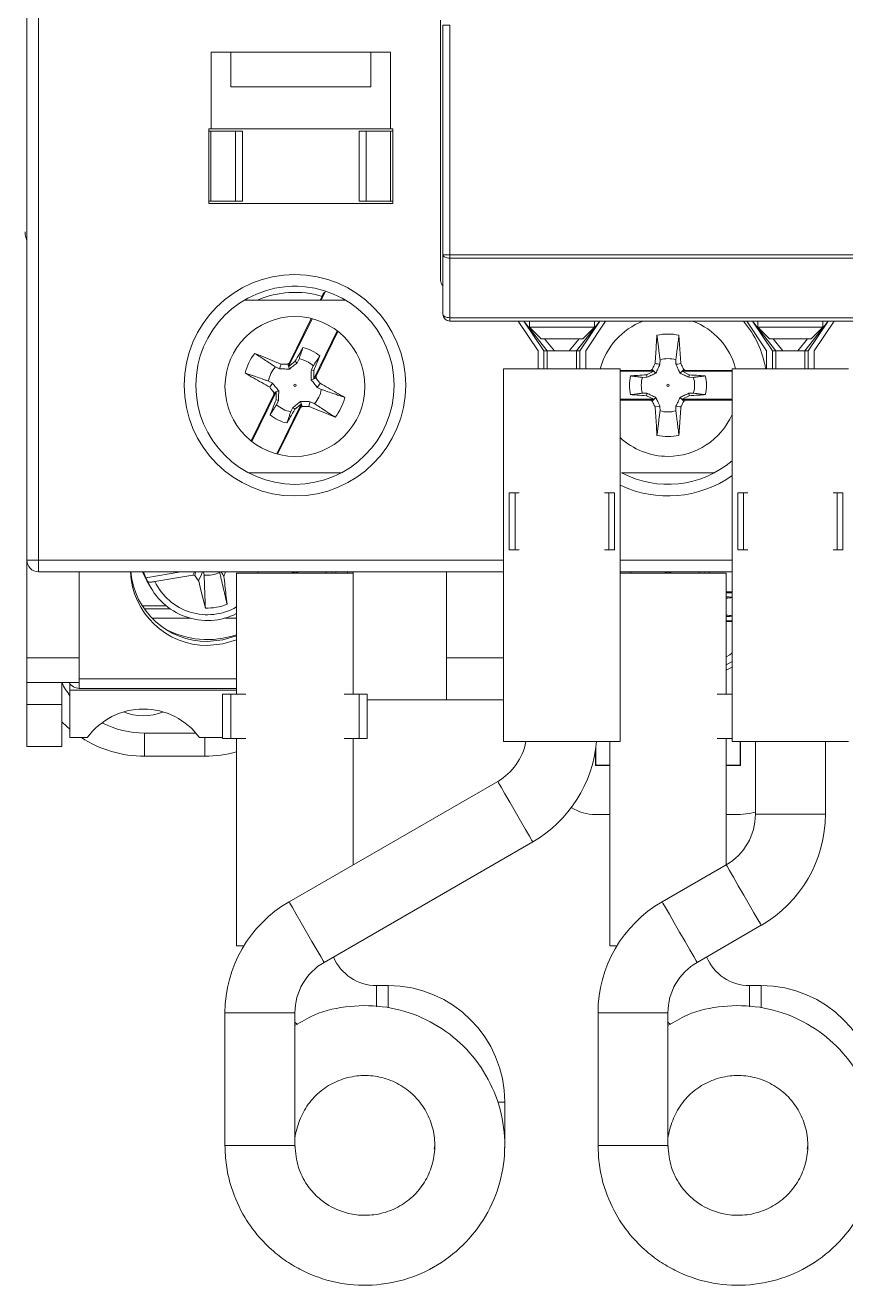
# Model space of a CAD drawing. Header units: millimetres. Extents: x 1004 to 59588, y 686 to 38112.
# Drawn here: x 44147.9 to 44183.1, y 36807.6 to 36861.7 of the extents above; entities that cross this region are included whole.
import ezdxf

# ---------------------------------------------------------------- set-up
doc = ezdxf.new("R2010")
doc.units = ezdxf.units.MM

msp = doc.modelspace()

# ---------------------------------------------------------------- linework, layer by layer
at = {"color": 7, "linetype": 'Continuous', "lineweight": 15}
for p, q in [((44147.963, 36838.707), (44147.963, 36904.707)), ((44148.463, 36904.707), (44148.463, 36838.707)), ((44165.713, 36850.707), (44165.713, 36861.881)), ((44165.813, 36851.809), (44165.813, 36861.657)), ((44165.813, 36861.657), (44166.113, 36861.657)), ((44166.113, 36861.657), (44166.113, 36851.809)), ((44163.563, 36860.507), (44155.863, 36860.507)), ((44155.863, 36860.507), (44155.863, 36857.207)), ((44156.713, 36859.007), (44156.713, 36860.507)), ((44162.713, 36860.507), (44162.713, 36859.007)), ((44163.563, 36857.207), (44163.563, 36860.507)), ((44162.713, 36859.007), (44156.713, 36859.007)), ((44155.763, 36857.207), (44155.863, 36857.207)), ((44155.763, 36857.207), (44155.763, 36854.007)), ((44155.861, 36857.107), (44155.763, 36857.107)), ((44155.861, 36857.107), (44155.861, 36854.107)), ((44156.913, 36857.107), (44155.861, 36857.107)), ((44155.863, 36857.207), (44163.563, 36857.207)), ((44156.913, 36857.107), (44156.913, 36854.107)), ((44157.213, 36857.107), (44156.913, 36857.107)), ((44157.213, 36857.107), (44157.213, 36854.107)), ((44162.213, 36854.107), (44162.213, 36857.107)), ((44162.513, 36857.107), (44162.213, 36857.107)), ((44162.513, 36854.107), (44162.513, 36857.107)), ((44163.563, 36857.107), (44162.513, 36857.107)), ((44163.563, 36857.207), (44163.663, 36857.207)), ((44163.563, 36857.107), (44163.563, 36854.107)), ((44163.663, 36857.107), (44163.563, 36857.107)), ((44163.663, 36857.207), (44163.663, 36854.007)), ((44155.763, 36854.107), (44155.861, 36854.107)), ((44155.861, 36854.107), (44156.913, 36854.107)), ((44156.913, 36854.107), (44157.213, 36854.107)), ((44162.213, 36854.107), (44162.513, 36854.107)), ((44162.513, 36854.107), (44163.563, 36854.107)), ((44163.563, 36854.107), (44163.663, 36854.107)), ((44155.763, 36854.007), (44163.663, 36854.007)), ((44165.813, 36851.809), (44166.113, 36851.809)), ((44165.813, 36849.257), (44165.813, 36851.809)), ((44166.113, 36851.659), (44166.113, 36851.809)), ((44166.113, 36851.809), (44195.313, 36851.809)), ((44195.313, 36851.659), (44166.113, 36851.659)), ((44166.113, 36851.659), (44166.113, 36849.107)), ((44159.349, 36850.456), (44159.576, 36850.456)), ((44161.642, 36849.856), (44157.283, 36849.856)), ((44160.624, 36850.023), (44160.542, 36849.856)), ((44160.778, 36850.249), (44160.585, 36849.856)), ((44160.197, 36849.065), (44159.192, 36847.019)), ((44160.158, 36849.074), (44159.223, 36847.167)), ((44166.113, 36849.107), (44195.313, 36849.107)), ((44166.113, 36848.957), (44166.113, 36849.107)), ((44195.313, 36848.957), (44166.113, 36848.957)), ((44169.891, 36847.687), (44169.039, 36848.957)), ((44169.288, 36848.957), (44170.144, 36847.687)), ((44169.288, 36848.957), (44170.288, 36847.687)), ((44169.518, 36848.957), (44169.518, 36848.697)), ((44169.518, 36848.697), (44172.308, 36848.697)), ((44169.518, 36848.697), (44170.018, 36848.197)), ((44171.538, 36847.687), (44172.537, 36848.957)), ((44171.681, 36847.687), (44172.537, 36848.957)), ((44171.808, 36848.197), (44172.308, 36848.697)), ((44172.786, 36848.957), (44171.934, 36847.687)), ((44172.308, 36848.697), (44172.308, 36848.957)), ((44179.691, 36847.687), (44178.839, 36848.957)), ((44179.088, 36848.957), (44179.944, 36847.687)), ((44179.088, 36848.957), (44180.088, 36847.687)), ((44179.318, 36848.957), (44179.318, 36848.697)), ((44179.318, 36848.697), (44182.108, 36848.697)), ((44179.318, 36848.697), (44179.818, 36848.197)), ((44181.338, 36847.687), (44182.337, 36848.957)), ((44181.481, 36847.687), (44182.337, 36848.957)), ((44181.608, 36848.197), (44182.108, 36848.697)), ((44182.586, 36848.957), (44181.734, 36847.687)), ((44182.108, 36848.697), (44182.108, 36848.957)), ((44160.27, 36846.49), (44161.278, 36848.544)), ((44160.369, 36846.605), (44161.309, 36848.521)), ((44171.808, 36848.197), (44170.018, 36848.197)), ((44170.172, 36848.197), (44170.595, 36847.687)), ((44171.23, 36847.687), (44171.653, 36848.197)), ((44181.608, 36848.197), (44179.818, 36848.197)), ((44179.972, 36848.197), (44180.395, 36847.687)), ((44181.03, 36847.687), (44181.453, 36848.197)), ((44169.891, 36846.917), (44169.891, 36847.687)), ((44170.144, 36847.687), (44170.144, 36846.917)), ((44170.288, 36847.687), (44170.144, 36847.687)), ((44170.595, 36847.687), (44170.288, 36847.687)), ((44170.288, 36847.687), (44170.288, 36846.917)), ((44170.609, 36847.687), (44170.595, 36847.687)), ((44171.23, 36847.687), (44171.217, 36847.687)), ((44171.538, 36847.687), (44171.23, 36847.687)), ((44171.538, 36847.687), (44171.681, 36847.687)), ((44171.538, 36847.687), (44171.538, 36846.917)), ((44171.681, 36847.687), (44171.681, 36846.917)), ((44171.934, 36847.687), (44171.934, 36846.917)), ((44179.691, 36846.917), (44179.691, 36847.687)), ((44179.944, 36847.687), (44179.944, 36846.917)), ((44180.088, 36847.687), (44179.944, 36847.687)), ((44180.395, 36847.687), (44180.088, 36847.687)), ((44180.088, 36847.687), (44180.088, 36846.917)), ((44180.409, 36847.687), (44180.395, 36847.687)), ((44181.03, 36847.687), (44181.017, 36847.687)), ((44181.338, 36847.687), (44181.03, 36847.687)), ((44181.338, 36847.687), (44181.481, 36847.687)), ((44181.338, 36847.687), (44181.338, 36846.917)), ((44181.481, 36847.687), (44181.481, 36846.917)), ((44181.734, 36847.687), (44181.734, 36846.917)), ((44159.153, 36847.114), (44159.223, 36847.167)), ((44159.464, 36847.226), (44159.192, 36847.019)), ((44159.223, 36847.167), (44159.192, 36847.019)), ((44159.64, 36847.339), (44159.552, 36847.167)), ((44160.167, 36846.865), (44160.249, 36847.04)), ((44175.124, 36847.301), (44175.121, 36847.108)), ((44175.805, 36847.108), (44175.801, 36847.301)), ((44158.805, 36846.911), (44158.63, 36846.993)), ((44160.27, 36846.49), (44160.267, 36846.832)), ((44160.27, 36846.49), (44160.369, 36846.605)), ((44160.369, 36846.605), (44160.369, 36846.517)), ((44168.413, 36846.917), (44168.413, 36830.917)), ((44168.413, 36846.917), (44173.413, 36846.917)), ((44173.413, 36830.917), (44173.413, 36846.917)), ((44174.707, 36846.846), (44173.413, 36846.846)), ((44174.853, 36846.807), (44173.413, 36846.807)), ((44174.562, 36846.55), (44174.369, 36846.546)), ((44174.853, 36846.807), (44174.548, 36846.655)), ((44174.707, 36846.846), (44174.785, 36846.885)), ((44174.853, 36846.807), (44174.707, 36846.846)), ((44176.219, 36846.846), (44176.072, 36846.807)), ((44178.213, 36846.807), (44176.072, 36846.807)), ((44176.378, 36846.655), (44176.072, 36846.807)), ((44176.14, 36846.885), (44176.219, 36846.846)), ((44178.213, 36846.846), (44176.219, 36846.846)), ((44176.556, 36846.546), (44176.363, 36846.55)), ((44178.213, 36846.917), (44178.213, 36830.917)), ((44178.213, 36846.917), (44183.213, 36846.917)), ((44158.332, 36846.385), (44158.503, 36846.297)), ((44160.594, 36846.03), (44160.422, 36846.118)), ((44158.556, 36845.81), (44157.58, 36843.82)), ((44158.656, 36845.925), (44157.611, 36843.796)), ((44158.656, 36845.925), (44158.556, 36845.81)), ((44158.556, 36845.81), (44158.556, 36845.898)), ((44158.656, 36845.925), (44158.658, 36845.583)), ((44158.759, 36845.55), (44158.677, 36845.375)), ((44160.121, 36845.504), (44160.295, 36845.422)), ((44173.413, 36845.607), (44174.853, 36845.607)), ((44173.413, 36845.569), (44174.707, 36845.569)), ((44174.369, 36845.869), (44174.562, 36845.865)), ((44174.548, 36845.76), (44174.853, 36845.607)), ((44174.707, 36845.569), (44174.853, 36845.607)), ((44174.785, 36845.53), (44174.707, 36845.569)), ((44176.072, 36845.607), (44176.378, 36845.76)), ((44176.072, 36845.607), (44176.219, 36845.569)), ((44176.072, 36845.607), (44178.213, 36845.607)), ((44176.219, 36845.569), (44176.14, 36845.53)), ((44176.219, 36845.569), (44178.213, 36845.569)), ((44176.363, 36845.865), (44176.556, 36845.869)), ((44158.684, 36843.259), (44159.733, 36845.396)), ((44158.722, 36843.249), (44159.703, 36845.248)), ((44159.285, 36845.076), (44159.373, 36845.248)), ((44159.461, 36845.189), (44159.733, 36845.396)), ((44159.703, 36845.248), (44159.733, 36845.396)), ((44159.772, 36845.301), (44159.703, 36845.248)), ((44175.121, 36845.307), (44175.124, 36845.114)), ((44175.801, 36845.114), (44175.805, 36845.307)), ((44157.466, 36842.456), (44161.46, 36842.456)), ((44173.466, 36842.456), (44177.46, 36842.456)), ((44168.658, 36839.14), (44168.658, 36841.591)), ((44168.905, 36841.591), (44168.658, 36841.591)), ((44168.905, 36841.591), (44168.905, 36839.14)), ((44169.084, 36841.591), (44168.905, 36841.591)), ((44172.92, 36841.591), (44172.742, 36841.591)), ((44172.92, 36841.591), (44172.92, 36839.14)), ((44173.167, 36841.591), (44172.92, 36841.591)), ((44173.167, 36841.591), (44173.167, 36839.14)), ((44178.458, 36839.14), (44178.458, 36841.591)), ((44178.705, 36841.591), (44178.458, 36841.591)), ((44178.705, 36841.591), (44178.705, 36839.14)), ((44178.884, 36841.591), (44178.705, 36841.591)), ((44182.72, 36841.591), (44182.542, 36841.591)), ((44182.72, 36841.591), (44182.72, 36839.14)), ((44182.967, 36841.591), (44182.72, 36841.591)), ((44182.967, 36841.591), (44182.967, 36839.14)), ((44168.658, 36839.14), (44168.905, 36839.14)), ((44169.084, 36839.14), (44168.905, 36839.14)), ((44172.92, 36839.14), (44172.742, 36839.14)), ((44173.167, 36839.14), (44172.92, 36839.14)), ((44178.458, 36839.14), (44178.705, 36839.14)), ((44178.884, 36839.14), (44178.705, 36839.14)), ((44182.72, 36839.14), (44182.542, 36839.14)), ((44182.967, 36839.14), (44182.72, 36839.14)), ((44147.963, 36838.707), (44148.463, 36838.707)), ((44147.963, 36834.507), (44147.963, 36838.707)), ((44148.463, 36838.707), (44148.463, 36838.207)), ((44148.463, 36838.707), (44168.413, 36838.707)), ((44173.413, 36838.707), (44178.213, 36838.707)), ((44168.413, 36838.207), (44148.463, 36838.207)), ((44150.213, 36834.507), (44150.213, 36838.207)), ((44153.108, 36837.818), (44152.919, 36838.207)), ((44153.063, 36837.946), (44154.569, 36838.207)), ((44153.147, 36837.788), (44153.063, 36837.946)), ((44153.454, 36837.784), (44155.079, 36838.067)), ((44155.079, 36838.067), (44155.156, 36838.207)), ((44155.163, 36838.042), (44155.079, 36838.067)), ((44155.199, 36838.207), (44155.163, 36838.042)), ((44155.543, 36838.207), (44155.569, 36838.064)), ((44156.236, 36838.18), (44156.232, 36838.207)), ((44156.963, 36838.151), (44156.963, 36832.951)), ((44161.963, 36838.151), (44156.963, 36838.151)), ((44157.885, 36838.151), (44157.861, 36838.207)), ((44159.287, 36838.207), (44159.463, 36838.143)), ((44159.463, 36838.143), (44159.638, 36838.207)), ((44159.463, 36838.143), (44159.463, 36838.207)), ((44160.818, 36838.207), (44160.78, 36838.151)), ((44161.064, 36838.207), (44161.04, 36838.151)), ((44161.213, 36838.151), (44161.213, 36838.207)), ((44161.713, 36838.151), (44161.713, 36838.207)), ((44161.963, 36832.951), (44161.963, 36838.207)), ((44161.963, 36832.951), (44161.963, 36838.151)), ((44165.963, 36838.207), (44165.963, 36834.507)), ((44178.213, 36838.207), (44173.413, 36838.207)), ((44177.963, 36838.151), (44173.413, 36838.151)), ((44173.885, 36838.151), (44173.861, 36838.207)), ((44175.287, 36838.207), (44175.463, 36838.143)), ((44175.463, 36838.143), (44175.638, 36838.207)), ((44175.463, 36838.143), (44175.463, 36838.207)), ((44176.818, 36838.207), (44176.78, 36838.151)), ((44177.064, 36838.207), (44177.04, 36838.151)), ((44177.227, 36838.207), (44177.231, 36838.151)), ((44177.963, 36832.951), (44177.963, 36838.151)), ((44153.108, 36837.818), (44153.292, 36837.5)), ((44178.213, 36837.346), (44177.963, 36837.346)), ((44178.213, 36837.307), (44177.963, 36837.307)), ((44152.911, 36836.751), (44153.931, 36836.751)), ((44153.003, 36836.612), (44154.116, 36836.612)), ((44153.331, 36836.218), (44154.963, 36836.218)), ((44156.462, 36836.218), (44156.963, 36836.218)), ((44177.963, 36836.107), (44178.213, 36836.107)), ((44177.963, 36836.069), (44178.213, 36836.069)), ((44147.963, 36834.507), (44150.213, 36834.507)), ((44147.963, 36833.457), (44147.963, 36834.507)), ((44150.213, 36833.457), (44150.213, 36834.507)), ((44161.963, 36834.152), (44161.963, 36834.152)), ((44165.963, 36834.507), (44168.413, 36834.507)), ((44165.963, 36834.507), (44165.963, 36832.707)), ((44178.213, 36834.358), (44177.963, 36834.216)), ((44178.213, 36834.109), (44177.963, 36833.98)), ((44150.213, 36833.616), (44156.963, 36833.616)), ((44147.963, 36833.457), (44150.213, 36833.457)), ((44147.963, 36833.457), (44147.963, 36832.507)), ((44149.463, 36833.457), (44149.463, 36832.507)), ((44149.813, 36833.403), (44149.813, 36833.384)), ((44149.813, 36833.384), (44149.827, 36833.384)), ((44149.813, 36833.384), (44149.813, 36833.13)), ((44149.813, 36833.13), (44156.963, 36833.13)), ((44149.813, 36833.13), (44149.813, 36831.089)), ((44150.213, 36833.457), (44150.213, 36833.203)), ((44150.213, 36833.203), (44156.963, 36833.203)), ((44147.963, 36832.507), (44149.463, 36832.507)), ((44147.963, 36830.707), (44147.963, 36832.507)), ((44149.463, 36832.507), (44149.463, 36830.707)), ((44156.713, 36832.951), (44156.358, 36832.951)), ((44156.358, 36832.951), (44156.358, 36831.051)), ((44157.35, 36832.951), (44156.713, 36832.951)), ((44156.713, 36832.951), (44156.713, 36831.051)), ((44162.213, 36832.951), (44161.575, 36832.951)), ((44162.213, 36832.951), (44162.567, 36832.951)), ((44162.213, 36831.051), (44162.213, 36832.951)), ((44162.567, 36832.951), (44162.567, 36831.051)), ((44165.963, 36832.707), (44162.567, 36832.707)), ((44168.413, 36832.707), (44165.963, 36832.707)), ((44178.213, 36832.951), (44177.575, 36832.951)), ((44178.213, 36832.951), (44178.213, 36832.951)), ((44178.213, 36831.051), (44178.213, 36832.951)), ((44150.555, 36831.089), (44149.813, 36831.089)), ((44153.016, 36831.284), (44153.016, 36830.289)), ((44153.016, 36831.284), (44155.214, 36831.284)), ((44156.358, 36831.089), (44155.37, 36831.089)), ((44155.593, 36831.089), (44155.593, 36830.289)), ((44156.358, 36831.051), (44156.713, 36831.051)), ((44156.713, 36831.051), (44157.35, 36831.051)), ((44156.963, 36831.051), (44156.963, 36822.151)), ((44161.575, 36831.051), (44162.213, 36831.051)), ((44161.963, 36825.633), (44161.963, 36831.051)), ((44162.213, 36831.051), (44162.567, 36831.051)), ((44168.413, 36830.917), (44173.413, 36830.917)), ((44172.963, 36830.917), (44172.963, 36822.151)), ((44177.575, 36831.051), (44178.213, 36831.051)), ((44177.963, 36825.633), (44177.963, 36831.051)), ((44178.213, 36831.051), (44178.213, 36831.051)), ((44178.213, 36830.917), (44183.213, 36830.917)), ((44178.563, 36830.917), (44178.563, 36829.901)), ((44178.575, 36829.889), (44178.575, 36830.917)), ((44179.213, 36830.917), (44179.213, 36827.798)), ((44182.213, 36827.798), (44182.213, 36830.917)), ((44149.463, 36830.707), (44147.963, 36830.707)), ((44155.593, 36830.289), (44153.016, 36830.289)), ((44172.35, 36829.889), (44172.35, 36830.55)), ((44172.363, 36830.638), (44172.363, 36829.901)), ((44172.363, 36829.901), (44172.35, 36829.889)), ((44172.963, 36829.889), (44172.35, 36829.889)), ((44172.963, 36829.901), (44172.363, 36829.901)), ((44178.563, 36829.901), (44177.963, 36829.901)), ((44178.575, 36829.889), (44177.963, 36829.889)), ((44178.563, 36829.901), (44178.575, 36829.889)), ((44168.163, 36829.213), (44159.213, 36824.045)), ((44172.963, 36827.789), (44172.363, 36827.789)), ((44178.563, 36827.789), (44177.963, 36827.789)), ((44179.213, 36827.798), (44182.213, 36827.798)), ((44160.713, 36821.447), (44169.663, 36826.614)), ((44177.963, 36825.633), (44175.213, 36824.045)), ((44176.713, 36821.447), (44179.463, 36823.035)), ((44157.27, 36822.151), (44156.963, 36822.151)), ((44161.963, 36822.151), (44161.932, 36822.151)), ((44161.963, 36822.151), (44161.963, 36822.169)), ((44173.27, 36822.151), (44172.963, 36822.151)), ((44177.963, 36822.151), (44177.932, 36822.151)), ((44177.963, 36822.151), (44177.963, 36822.169)), ((44163.463, 36820.451), (44162.963, 36820.451)), ((44162.963, 36820.451), (44162.963, 36819.533)), ((44163.463, 36820.451), (44163.463, 36819.5)), ((44179.463, 36820.451), (44178.963, 36820.451)), ((44178.963, 36820.451), (44178.963, 36819.533)), ((44179.463, 36820.451), (44179.463, 36819.5)), ((44156.463, 36819.282), (44156.463, 36813.591)), ((44156.463, 36819.282), (44159.463, 36819.282)), ((44159.463, 36813.591), (44159.463, 36819.282)), ((44172.463, 36819.282), (44172.463, 36813.591)), ((44172.463, 36819.282), (44175.463, 36819.282)), ((44175.463, 36813.591), (44175.463, 36819.282)), ((44159.463, 36818.881), (44159.572, 36818.777)), ((44175.463, 36818.881), (44175.572, 36818.777)), ((44168.463, 36815.451), (44168.16, 36815.451)), ((44168.463, 36813.591), (44168.463, 36815.451)), ((44156.463, 36813.591), (44159.463, 36813.591)), ((44165.463, 36813.591), (44165.439, 36813.424)), ((44168.45, 36813.439), (44168.463, 36813.591)), ((44172.463, 36813.591), (44175.463, 36813.591)), ((44181.463, 36813.591), (44181.439, 36813.424))]:
    msp.add_line(p, q, dxfattribs=at)
at = {"color": 7, "linetype": 'Continuous', "lineweight": 15, "flags": 128}
for points in [[(44165.813, 36851.809), (44165.818, 36851.78), (44165.835, 36851.752), (44165.863, 36851.726), (44165.901, 36851.703), (44165.946, 36851.684), (44165.998, 36851.671), (44166.054, 36851.662), (44166.113, 36851.659)], [(44165.813, 36849.257), (44165.818, 36849.228), (44165.835, 36849.2), (44165.863, 36849.174), (44165.901, 36849.151), (44165.946, 36849.133), (44165.998, 36849.119), (44166.054, 36849.11), (44166.113, 36849.107)], [(44175.934, 36848.356), (44175.961, 36847.956), (44175.987, 36847.556), (44176.013, 36847.156), (44176.014, 36847.136)], [(44157.741, 36847.578), (44158.112, 36847.425), (44158.483, 36847.272), (44158.854, 36847.119), (44158.872, 36847.112)], [(44158.805, 36846.911), (44158.832, 36846.992), (44158.872, 36847.112)], [(44159.225, 36846.903), (44159.198, 36846.983), (44159.153, 36847.114)], [(44159.552, 36847.167), (44159.482, 36847.214), (44159.464, 36847.226)], [(44175.805, 36847.108), (44175.889, 36847.12), (44176.014, 36847.136)], [(44160.158, 36846.445), (44160.238, 36846.472), (44160.369, 36846.517)], [(44160.167, 36846.865), (44160.247, 36846.838), (44160.267, 36846.832)], [(44174.562, 36846.55), (44174.551, 36846.634), (44174.548, 36846.655)], [(44174.943, 36846.727), (44174.883, 36846.787), (44174.785, 36846.885)], [(44175.982, 36846.727), (44176.042, 36846.787), (44176.14, 36846.885)], [(44176.363, 36846.55), (44176.375, 36846.634), (44176.378, 36846.655)], [(44158.767, 36845.97), (44158.687, 36845.942), (44158.556, 36845.898)], [(44160.422, 36846.118), (44160.469, 36846.189), (44160.517, 36846.259), (44160.54, 36846.294)], [(44158.759, 36845.55), (44158.678, 36845.577), (44158.658, 36845.583)], [(44159.7, 36845.512), (44159.728, 36845.432), (44159.772, 36845.301)], [(44160.121, 36845.504), (44160.094, 36845.423), (44160.053, 36845.303)], [(44174.562, 36845.865), (44174.551, 36845.781), (44174.548, 36845.76)], [(44174.943, 36845.688), (44174.883, 36845.628), (44174.785, 36845.53)], [(44175.982, 36845.688), (44176.042, 36845.628), (44176.14, 36845.53)], [(44176.363, 36845.865), (44176.375, 36845.781), (44176.378, 36845.76)], [(44159.373, 36845.248), (44159.444, 36845.201), (44159.461, 36845.189)], [(44161.184, 36844.837), (44160.813, 36844.99), (44160.442, 36845.143), (44160.071, 36845.296), (44160.053, 36845.303)], [(44175.121, 36845.307), (44175.036, 36845.295), (44174.911, 36845.279)], [(44174.991, 36844.059), (44174.965, 36844.459), (44174.938, 36844.859), (44174.912, 36845.259), (44174.911, 36845.279)], [(44175.805, 36845.307), (44175.889, 36845.295), (44175.974, 36845.284), (44176.014, 36845.279)], [(44152.97, 36838.207), (44153.01, 36838.085), (44153.063, 36837.946)], [(44155.505, 36838.207), (44155.451, 36838.087), (44155.331, 36837.82)], [(44156.305, 36838.207), (44156.376, 36838.082), (44156.417, 36838.009)], [(44155.621, 36836.65), (44155.526, 36837.034), (44155.43, 36837.418), (44155.335, 36837.801), (44155.331, 36837.82)], [(44155.713, 36835.218), (44156.377, 36835.284), (44156.963, 36835.46)], [(44156.963, 36835.286), (44156.377, 36835.111), (44155.713, 36835.044)], [(44177.963, 36834.555), (44178.11, 36834.648), (44178.213, 36834.721)], [(44168.163, 36829.213), (44168.199, 36829.149), (44168.306, 36828.964), (44168.472, 36828.677), (44168.681, 36828.315), (44168.913, 36827.914), (44169.144, 36827.512), (44169.353, 36827.15), (44169.519, 36826.863), (44169.626, 36826.678), (44169.663, 36826.614)], [(44178.563, 36827.789), (44178.953, 36827.827), (44179.213, 36827.897)], [(44177.963, 36825.633), (44177.999, 36825.569), (44178.106, 36825.385), (44178.272, 36825.098), (44178.481, 36824.735), (44178.713, 36824.334), (44178.944, 36823.933), (44179.153, 36823.57), (44179.319, 36823.283), (44179.426, 36823.098), (44179.463, 36823.035), (44179.463, 36823.035)], [(44159.213, 36824.045), (44159.249, 36823.982), (44159.356, 36823.797), (44159.522, 36823.51), (44159.731, 36823.148), (44159.963, 36822.746), (44160.194, 36822.345), (44160.403, 36821.983), (44160.569, 36821.695), (44160.676, 36821.511), (44160.713, 36821.447)], [(44175.213, 36824.045), (44175.249, 36823.982), (44175.356, 36823.797), (44175.522, 36823.51), (44175.731, 36823.148), (44175.963, 36822.746), (44176.194, 36822.345), (44176.403, 36821.983), (44176.569, 36821.695), (44176.676, 36821.511), (44176.713, 36821.447)]]:
    msp.add_lwpolyline(points, dxfattribs=at)
at = {"color": 7, "linetype": 'Continuous', "lineweight": 15}
for centre, radius in [((44159.463, 36846.207), 4.75), ((44159.463, 36846.207), 4.25), ((44159.463, 36846.156), 3), ((44159.463, 36846.207), 0.0467), ((44175.463, 36846.207), 0.0467)]:
    msp.add_circle(centre, radius, dxfattribs=at)
for centre, radius, start, end in [((44148.894, 36852.789), 1, 180, 201.279), ((44166.013, 36850.707), 0.3, 180, 228.1897), ((44159.463, 36846.207), 3.989, 73.071, 113.842), ((44166.113, 36849.257), 0.3, 180, 270), ((44175.463, 36846.156), 3, 110.9587, 165.2952), ((44175.463, 36846.156), 3, 14.7048, 69.0413), ((44175.463, 36846.207), 4.25, 9.6169, 40.3202), ((44175.463, 36846.207), 2.2, 77.6205, 102.3795), ((44159.463, 36846.207), 2.2, 141.4818, 166.2407), ((44159.463, 36846.207), 1.652, 49.7577, 77.9648), ((44159.463, 36846.207), 1.145, 46.655, 81.0676), ((44156.084, 36706.116), 142.272, 82.31069, 82.3959), ((44175.463, 36846.207), 1.145, 72.7937, 107.2063), ((44159.463, 36846.207), 1.145, 136.655, 171.0676), ((44175.463, 36846.207), 1.652, 165.8964, 194.1036), ((44175.463, 36846.207), 1.145, 162.7937, 197.2063), ((44175.463, 36846.207), 1.145, 342.7937, 17.2063), ((44175.463, 36846.207), 1.652, 345.8964, 14.1036), ((44277.043, 36766.858), 142.696, 146.17205, 146.25701), ((44159.463, 36846.207), 1.145, 316.655, 351.0676), ((44159.463, 36846.207), 2.2, 321.4818, 346.2407), ((44159.463, 36846.207), 1.652, 229.7577, 257.9648), ((44159.463, 36846.207), 1.145, 226.655, 261.0676), ((44175.463, 36846.207), 1.145, 252.7937, 287.2063), ((44175.463, 36846.156), 3, 270, 336.4435), ((44175.463, 36846.156), 3, 226.8953, 270), ((44175.463, 36846.207), 2.2, 257.6205, 282.3795), ((44175.463, 36846.207), 4.25, 241.9275, 310.3202), ((44175.463, 36846.207), 4.75, 244.4322, 305.3765), ((44148.463, 36838.707), 0.5, 180, 270), ((44155.687, 36838.32), 3.275, 181.9621, 270.4418), ((44155.688, 36838.496), 3.278, 185.0421, 270.4252), ((44155.713, 36839.215), 1.16, 262.8853, 296.817), ((44155.714, 36838.92), 2.805, 203.8029, 296.4359), ((44155.714, 36838.869), 2.507, 205.6414, 299.8658), ((44155.713, 36838.878), 2.23, 267.6465, 292.0556), ((44155.713, 36839.096), 3.801, 240.5072, 289.1935), ((44150.213, 36833.703), 0.5, 209.4213, 270), ((44152.963, 36834.289), 2.266, 247.7982, 292.2018), ((44166.913, 36831.378), 2.5, 300, 349.3934), ((44166.913, 36831.378), 5.5, 300, 355.2007), ((44172.363, 36829.789), 2, 238.4853, 270), ((44176.713, 36827.798), 2.5, 300, 0), ((44176.713, 36827.798), 5.5, 300, 0), ((44161.963, 36819.282), 5.5, 120, 180), ((44177.963, 36819.282), 5.5, 120, 180), ((44162.963, 36822.451), 2, 202.6685, 270), ((44178.963, 36822.451), 2, 202.6685, 270), ((44161.963, 36819.282), 2.5, 120, 180), ((44177.963, 36819.282), 2.5, 120, 180), ((44163.463, 36815.451), 5, 0, 90), ((44179.463, 36815.451), 5, 0, 90)]:
    msp.add_arc(centre, radius, start, end, dxfattribs=at)
for centre, major_axis, ratio, start_param, end_param in [((44153.016, 36835.284), (3.403, -2.103), 0.999979, 4.172301, 4.337305), ((44152.963, 36829.271), (0, -3.046), 0.984808, 2.210002, 4.073184), ((44153.016, 36835.289), (4.11, -2.848), 0.999984, 4.52797, 4.623046), ((44153.016, 36835.284), (3.403, -2.103), 0.999979, 4.791117, 5.265969), ((44153.016, 36835.289), (4.11, -2.848), 0.999984, 4.744893, 5.318406), ((44155.593, 36835.289), (4.11, 2.848), 0.999984, 4.106372, 4.383908)]:
    msp.add_ellipse(centre, major_axis=major_axis, ratio=ratio, start_param=start_param, end_param=end_param, dxfattribs=at)
for points, knots in [([(44160.714, 36850.201), (44160.705, 36850.184), (44160.684, 36850.144), (44160.652, 36850.079), (44160.63, 36850.036), (44160.624, 36850.023)], [0, 0, 0, 0, 0.338196, 0.807973, 1, 1, 1, 1]), ([(44174.911, 36847.136), (44174.92, 36847.27), (44174.937, 36847.54), (44174.964, 36847.946), (44174.982, 36848.22), (44174.991, 36848.356)], [0, 0, 0, 0, 0.328071, 0.664036, 1, 1, 1, 1]), ([(44174.991, 36848.356), (44175.003, 36848.264), (44175.022, 36848.108), (44175.055, 36847.854), (44175.081, 36847.644), (44175.103, 36847.473), (44175.115, 36847.375), (44175.121, 36847.326), (44175.124, 36847.301)], [0, 0, 0, 0, 0.263001, 0.445588, 0.722793, 0.861397, 0.930699, 1, 1, 1, 1]), ([(44175.801, 36847.301), (44175.804, 36847.326), (44175.811, 36847.375), (44175.823, 36847.473), (44175.844, 36847.644), (44175.871, 36847.854), (44175.903, 36848.108), (44175.923, 36848.264), (44175.934, 36848.356)], [0, 0, 0, 0, 0.069301, 0.1386032, 0.2772072, 0.5544122, 0.7369987, 1, 1, 1, 1]), ([(44158.63, 36846.993), (44158.609, 36847.007), (44158.568, 36847.034), (44158.486, 36847.088), (44158.341, 36847.183), (44158.164, 36847.299), (44157.951, 36847.44), (44157.819, 36847.526), (44157.741, 36847.578)], [0, 0, 0, 0, 0.069301, 0.138603, 0.277207, 0.554412, 0.736999, 1, 1, 1, 1]), ([(44159.807, 36847.823), (44159.76, 36847.741), (44159.646, 36847.542), (44159.531, 36847.343), (44159.464, 36847.226)], [0, 0, 0, 0, 0.409244, 1, 1, 1, 1]), ([(44159.807, 36847.823), (44159.784, 36847.755), (44159.744, 36847.64), (44159.697, 36847.502), (44159.665, 36847.409), (44159.648, 36847.362), (44159.64, 36847.339)], [0, 0, 0, 0, 0.422985, 0.711494, 0.855748, 1, 1, 1, 1]), ([(44171.217, 36847.687), (44171.168, 36847.687), (44171.072, 36847.687), (44170.913, 36847.687), (44170.753, 36847.687), (44170.657, 36847.687), (44170.609, 36847.687)], [0, 0, 0, 0, 0.250002, 0.500001, 0.750001, 1, 1, 1, 1]), ([(44181.017, 36847.687), (44180.968, 36847.687), (44180.872, 36847.687), (44180.713, 36847.687), (44180.553, 36847.687), (44180.457, 36847.687), (44180.409, 36847.687)], [0, 0, 0, 0, 0.250002, 0.5, 0.749998, 1, 1, 1, 1]), ([(44158.872, 36847.112), (44158.897, 36847.112), (44158.991, 36847.113), (44159.085, 36847.114), (44159.153, 36847.114)], [0, 0, 0, 0, 0.271067, 1, 1, 1, 1]), ([(44159.552, 36847.167), (44159.525, 36847.145), (44159.471, 36847.101), (44159.362, 36847.014), (44159.28, 36846.947), (44159.225, 36846.903)], [0, 0, 0, 0, 0.25445, 0.508913, 1, 1, 1, 1]), ([(44160.249, 36847.04), (44160.262, 36847.061), (44160.289, 36847.102), (44160.343, 36847.185), (44160.423, 36847.307), (44160.49, 36847.408), (44160.53, 36847.468)], [0, 0, 0, 0, 0.144251, 0.288507, 0.577015, 1, 1, 1, 1]), ([(44160.267, 36846.832), (44160.317, 36846.951), (44160.404, 36847.163), (44160.491, 36847.375), (44160.53, 36847.468)], [0, 0, 0, 0, 0.561171, 1, 1, 1, 1]), ([(44174.785, 36846.885), (44174.802, 36846.918), (44174.835, 36846.985), (44174.877, 36847.068), (44174.902, 36847.119), (44174.911, 36847.136)], [0, 0, 0, 0, 0.39639, 0.792784, 1, 1, 1, 1]), ([(44175.121, 36847.108), (44175.106, 36847.076), (44175.076, 36847.013), (44175.017, 36846.887), (44174.973, 36846.791), (44174.943, 36846.727)], [0, 0, 0, 0, 0.254446, 0.508908, 1, 1, 1, 1]), ([(44175.982, 36846.727), (44175.955, 36846.785), (44175.912, 36846.878), (44175.853, 36847.005), (44175.821, 36847.074), (44175.805, 36847.108)], [0, 0, 0, 0, 0.446213, 0.722891, 1, 1, 1, 1]), ([(44176.014, 36847.136), (44176.026, 36847.114), (44176.068, 36847.03), (44176.11, 36846.946), (44176.14, 36846.885)], [0, 0, 0, 0, 0.271066, 1, 1, 1, 1]), ([(44158.386, 36846.121), (44158.27, 36846.188), (44158.035, 36846.323), (44157.682, 36846.526), (44157.444, 36846.662), (44157.326, 36846.731)], [0, 0, 0, 0, 0.32807, 0.664036, 1, 1, 1, 1]), ([(44157.326, 36846.731), (44157.414, 36846.701), (44157.563, 36846.65), (44157.805, 36846.567), (44158.005, 36846.498), (44158.168, 36846.442), (44158.261, 36846.409), (44158.308, 36846.393), (44158.332, 36846.385)], [0, 0, 0, 0, 0.263002, 0.445588, 0.722793, 0.861397, 0.930699, 1, 1, 1, 1]), ([(44159.225, 36846.903), (44159.161, 36846.904), (44159.058, 36846.906), (44158.919, 36846.909), (44158.843, 36846.911), (44158.805, 36846.911)], [0, 0, 0, 0, 0.446212, 0.722892, 1, 1, 1, 1]), ([(44160.158, 36846.445), (44160.159, 36846.509), (44160.162, 36846.612), (44160.164, 36846.751), (44160.166, 36846.827), (44160.167, 36846.865)], [0, 0, 0, 0, 0.4462101, 0.7228888, 1, 1, 1, 1]), ([(44160.369, 36846.517), (44160.392, 36846.488), (44160.437, 36846.429), (44160.494, 36846.354), (44160.528, 36846.309), (44160.54, 36846.294)], [0, 0, 0, 0, 0.39639, 0.792779, 1, 1, 1, 1]), ([(44174.548, 36846.655), (44174.419, 36846.647), (44174.19, 36846.632), (44173.961, 36846.617), (44173.861, 36846.61)], [0, 0, 0, 0, 0.561171, 1, 1, 1, 1]), ([(44174.369, 36846.546), (44174.344, 36846.549), (44174.295, 36846.555), (44174.197, 36846.568), (44174.053, 36846.586), (44173.932, 36846.601), (44173.861, 36846.61)], [0, 0, 0, 0, 0.144252, 0.288507, 0.577015, 1, 1, 1, 1]), ([(44174.943, 36846.727), (44174.885, 36846.7), (44174.792, 36846.657), (44174.665, 36846.598), (44174.596, 36846.566), (44174.562, 36846.55)], [0, 0, 0, 0, 0.44621, 0.722888, 1, 1, 1, 1]), ([(44176.363, 36846.55), (44176.332, 36846.564), (44176.268, 36846.594), (44176.142, 36846.653), (44176.046, 36846.698), (44175.982, 36846.727)], [0, 0, 0, 0, 0.254447, 0.508911, 1, 1, 1, 1]), ([(44177.064, 36846.61), (44176.971, 36846.616), (44176.742, 36846.631), (44176.513, 36846.646), (44176.378, 36846.655)], [0, 0, 0, 0, 0.409243, 1, 1, 1, 1]), ([(44177.064, 36846.61), (44176.993, 36846.601), (44176.873, 36846.586), (44176.728, 36846.568), (44176.63, 36846.555), (44176.581, 36846.549), (44176.556, 36846.546)], [0, 0, 0, 0, 0.422986, 0.711494, 0.855748, 1, 1, 1, 1]), ([(44158.556, 36845.898), (44158.534, 36845.927), (44158.488, 36845.986), (44158.432, 36846.061), (44158.397, 36846.106), (44158.386, 36846.121)], [0, 0, 0, 0, 0.396382, 0.792777, 1, 1, 1, 1]), ([(44158.503, 36846.297), (44158.525, 36846.27), (44158.569, 36846.216), (44158.656, 36846.107), (44158.723, 36846.024), (44158.767, 36845.97)], [0, 0, 0, 0, 0.25445, 0.508913, 1, 1, 1, 1]), ([(44158.767, 36845.97), (44158.766, 36845.906), (44158.764, 36845.803), (44158.761, 36845.664), (44158.76, 36845.588), (44158.759, 36845.55)], [0, 0, 0, 0, 0.4462101, 0.7228888, 1, 1, 1, 1]), ([(44160.422, 36846.118), (44160.4, 36846.145), (44160.356, 36846.199), (44160.269, 36846.308), (44160.202, 36846.391), (44160.158, 36846.445)], [0, 0, 0, 0, 0.254444, 0.508908, 1, 1, 1, 1]), ([(44160.54, 36846.294), (44160.656, 36846.227), (44160.89, 36846.092), (44161.243, 36845.889), (44161.481, 36845.752), (44161.6, 36845.684)], [0, 0, 0, 0, 0.32807, 0.664036, 1, 1, 1, 1]), ([(44161.6, 36845.684), (44161.512, 36845.714), (44161.363, 36845.765), (44161.121, 36845.848), (44160.92, 36845.917), (44160.757, 36845.973), (44160.664, 36846.006), (44160.617, 36846.022), (44160.594, 36846.03)], [0, 0, 0, 0, 0.263001, 0.445587, 0.722793, 0.861397, 0.930699, 1, 1, 1, 1]), ([(44158.658, 36845.583), (44158.609, 36845.464), (44158.521, 36845.252), (44158.434, 36845.04), (44158.396, 36844.947)], [0, 0, 0, 0, 0.561167, 1, 1, 1, 1]), ([(44159.373, 36845.248), (44159.4, 36845.27), (44159.455, 36845.314), (44159.563, 36845.401), (44159.646, 36845.468), (44159.7, 36845.512)], [0, 0, 0, 0, 0.254444, 0.508905, 1, 1, 1, 1]), ([(44159.7, 36845.512), (44159.764, 36845.511), (44159.867, 36845.509), (44160.006, 36845.506), (44160.082, 36845.504), (44160.121, 36845.504)], [0, 0, 0, 0, 0.446212, 0.722888, 1, 1, 1, 1]), ([(44160.295, 36845.422), (44160.316, 36845.408), (44160.357, 36845.381), (44160.44, 36845.327), (44160.584, 36845.232), (44160.761, 36845.116), (44160.975, 36844.975), (44161.106, 36844.889), (44161.184, 36844.837)], [0, 0, 0, 0, 0.069301, 0.138603, 0.277207, 0.554413, 0.736999, 1, 1, 1, 1]), ([(44173.861, 36845.805), (44173.932, 36845.814), (44174.053, 36845.829), (44174.197, 36845.847), (44174.295, 36845.86), (44174.344, 36845.866), (44174.369, 36845.869)], [0, 0, 0, 0, 0.422985, 0.711493, 0.855748, 1, 1, 1, 1]), ([(44173.861, 36845.805), (44173.955, 36845.799), (44174.184, 36845.784), (44174.413, 36845.769), (44174.548, 36845.76)], [0, 0, 0, 0, 0.409244, 1, 1, 1, 1]), ([(44174.562, 36845.865), (44174.594, 36845.851), (44174.657, 36845.821), (44174.783, 36845.762), (44174.879, 36845.717), (44174.943, 36845.688)], [0, 0, 0, 0, 0.254447, 0.50891, 1, 1, 1, 1]), ([(44174.911, 36845.279), (44174.899, 36845.301), (44174.857, 36845.385), (44174.816, 36845.469), (44174.785, 36845.53)], [0, 0, 0, 0, 0.271066, 1, 1, 1, 1]), ([(44174.943, 36845.688), (44174.97, 36845.63), (44175.013, 36845.536), (44175.072, 36845.41), (44175.104, 36845.341), (44175.121, 36845.307)], [0, 0, 0, 0, 0.446213, 0.72289, 1, 1, 1, 1]), ([(44175.805, 36845.307), (44175.82, 36845.338), (44175.849, 36845.402), (44175.908, 36845.528), (44175.953, 36845.624), (44175.982, 36845.688)], [0, 0, 0, 0, 0.2544456, 0.5089115, 1, 1, 1, 1]), ([(44175.982, 36845.688), (44176.04, 36845.715), (44176.134, 36845.758), (44176.26, 36845.817), (44176.329, 36845.849), (44176.363, 36845.865)], [0, 0, 0, 0, 0.4462109, 0.7228895, 1, 1, 1, 1]), ([(44176.14, 36845.53), (44176.124, 36845.497), (44176.091, 36845.43), (44176.049, 36845.346), (44176.023, 36845.296), (44176.014, 36845.279)], [0, 0, 0, 0, 0.396388, 0.792787, 1, 1, 1, 1]), ([(44176.378, 36845.76), (44176.506, 36845.768), (44176.735, 36845.783), (44176.964, 36845.798), (44177.064, 36845.805)], [0, 0, 0, 0, 0.56117, 1, 1, 1, 1]), ([(44176.556, 36845.869), (44176.581, 36845.866), (44176.63, 36845.86), (44176.728, 36845.847), (44176.873, 36845.829), (44176.993, 36845.814), (44177.064, 36845.805)], [0, 0, 0, 0, 0.144252, 0.288506, 0.577014, 1, 1, 1, 1]), ([(44158.677, 36845.375), (44158.663, 36845.354), (44158.636, 36845.313), (44158.582, 36845.23), (44158.502, 36845.108), (44158.435, 36845.007), (44158.396, 36844.947)], [0, 0, 0, 0, 0.144252, 0.288506, 0.577015, 1, 1, 1, 1]), ([(44159.118, 36844.592), (44159.165, 36844.674), (44159.279, 36844.873), (44159.394, 36845.071), (44159.461, 36845.189)], [0, 0, 0, 0, 0.409244, 1, 1, 1, 1]), ([(44159.118, 36844.592), (44159.142, 36844.66), (44159.181, 36844.775), (44159.229, 36844.913), (44159.261, 36845.006), (44159.277, 36845.053), (44159.285, 36845.076)], [0, 0, 0, 0, 0.422986, 0.711494, 0.855748, 1, 1, 1, 1]), ([(44160.053, 36845.303), (44160.028, 36845.303), (44159.934, 36845.302), (44159.841, 36845.301), (44159.772, 36845.301)], [0, 0, 0, 0, 0.271062, 1, 1, 1, 1]), ([(44175.124, 36845.114), (44175.121, 36845.089), (44175.115, 36845.04), (44175.103, 36844.942), (44175.081, 36844.771), (44175.055, 36844.561), (44175.022, 36844.307), (44175.003, 36844.151), (44174.991, 36844.059)], [0, 0, 0, 0, 0.069301, 0.138603, 0.277206, 0.554412, 0.736998, 1, 1, 1, 1]), ([(44175.934, 36844.059), (44175.923, 36844.151), (44175.903, 36844.307), (44175.871, 36844.561), (44175.844, 36844.771), (44175.823, 36844.942), (44175.811, 36845.04), (44175.804, 36845.089), (44175.801, 36845.114)], [0, 0, 0, 0, 0.263002, 0.445588, 0.722794, 0.861397, 0.930699, 1, 1, 1, 1]), ([(44176.014, 36845.279), (44176.006, 36845.145), (44175.988, 36844.875), (44175.961, 36844.468), (44175.943, 36844.195), (44175.934, 36844.059)], [0, 0, 0, 0, 0.328069, 0.664033, 1, 1, 1, 1]), ([(44155.331, 36837.82), (44155.315, 36837.84), (44155.259, 36837.914), (44155.204, 36837.988), (44155.163, 36838.042)], [0, 0, 0, 0, 0.27107, 1, 1, 1, 1]), ([(44155.569, 36838.064), (44155.57, 36838.031), (44155.573, 36837.965), (44155.578, 36837.835), (44155.586, 36837.606), (44155.597, 36837.324), (44155.609, 36836.984), (44155.617, 36836.774), (44155.621, 36836.65)], [0, 0, 0, 0, 0.069302, 0.138603, 0.277207, 0.554414, 0.736999, 1, 1, 1, 1]), ([(44156.55, 36836.812), (44156.523, 36836.931), (44156.476, 36837.134), (44156.4, 36837.463), (44156.338, 36837.736), (44156.287, 36837.958), (44156.258, 36838.084), (44156.243, 36838.148), (44156.236, 36838.18)], [0, 0, 0, 0, 0.263001, 0.445586, 0.722792, 0.861396, 0.930698, 1, 1, 1, 1]), ([(44156.478, 36838.207), (44156.474, 36838.195), (44156.459, 36838.146), (44156.439, 36838.08), (44156.423, 36838.027), (44156.417, 36838.009)], [0, 0, 0, 0, 0.1948078, 0.7235702, 1, 1, 1, 1]), ([(44156.417, 36838.009), (44156.432, 36837.878), (44156.461, 36837.613), (44156.506, 36837.214), (44156.535, 36836.946), (44156.55, 36836.812)], [0, 0, 0, 0, 0.328071, 0.664034, 1, 1, 1, 1]), ([(44153.147, 36837.788), (44153.154, 36837.783), (44153.167, 36837.771), (44153.227, 36837.764), (44153.309, 36837.765), (44153.39, 36837.774), (44153.439, 36837.782), (44153.454, 36837.784)], [0, 0, 0, 0, 0.221011, 0.441884, 0.666449, 0.89723, 1, 1, 1, 1]), ([(44178.213, 36837.117), (44178.153, 36837.121), (44178.07, 36837.126), (44177.986, 36837.131), (44177.963, 36837.133)], [0, 0, 0, 0, 0.716943, 1, 1, 1, 1]), ([(44178.213, 36837.097), (44178.175, 36837.092), (44178.092, 36837.082), (44178.008, 36837.071), (44177.963, 36837.066)], [0, 0, 0, 0, 0.45111, 1, 1, 1, 1]), ([(44177.963, 36836.349), (44178.008, 36836.344), (44178.092, 36836.333), (44178.175, 36836.323), (44178.213, 36836.318)], [0, 0, 0, 0, 0.54889, 1, 1, 1, 1]), ([(44177.963, 36836.282), (44177.979, 36836.283), (44178.063, 36836.288), (44178.146, 36836.294), (44178.213, 36836.298)], [0, 0, 0, 0, 0.201809, 1, 1, 1, 1]), ([(44156.463, 36813.591), (44156.474, 36813.308), (44156.497, 36812.757), (44156.716, 36811.754), (44157.157, 36810.686), (44157.856, 36809.695), (44158.57, 36808.997), (44159.253, 36808.502), (44160.157, 36808.011), (44161.4, 36807.617), (44162.98, 36807.544), (44164.537, 36807.887), (44165.951, 36808.625), (44167.125, 36809.705), (44167.976, 36811.054), (44168.447, 36812.578), (44168.505, 36814.173), (44168.145, 36815.726), (44167.392, 36817.133), (44166.299, 36818.296), (44164.942, 36819.132), (44163.411, 36819.589), (44161.822, 36819.617), (44160.456, 36819.331), (44159.733, 36818.894), (44159.463, 36818.73)], [0, 0, 0, 0, 0.027104, 0.05257, 0.09792, 0.136472, 0.167828, 0.192929, 0.216993, 0.266031, 0.316157, 0.36653, 0.416783, 0.466992, 0.517355, 0.567613, 0.617822, 0.668187, 0.718453, 0.768657, 0.819015, 0.869289, 0.919494, 0.969847, 1, 1, 1, 1]), ([(44172.463, 36813.591), (44172.474, 36813.308), (44172.497, 36812.757), (44172.716, 36811.754), (44173.157, 36810.686), (44173.856, 36809.695), (44174.57, 36808.997), (44175.253, 36808.502), (44176.157, 36808.011), (44177.4, 36807.617), (44178.98, 36807.544), (44180.537, 36807.887), (44181.951, 36808.625), (44183.125, 36809.705), (44183.976, 36811.054), (44184.447, 36812.578), (44184.505, 36814.173), (44184.145, 36815.726), (44183.392, 36817.133), (44182.299, 36818.296), (44180.942, 36819.132), (44179.411, 36819.589), (44177.822, 36819.617), (44176.456, 36819.331), (44175.733, 36818.894), (44175.463, 36818.73)], [0, 0, 0, 0, 0.027104, 0.052571, 0.09792, 0.136472, 0.167828, 0.192929, 0.216994, 0.266031, 0.316158, 0.366531, 0.416784, 0.466992, 0.517356, 0.567613, 0.617822, 0.668187, 0.718453, 0.768657, 0.819015, 0.869289, 0.919494, 0.969847, 1, 1, 1, 1]), ([(44159.471, 36813.541), (44159.468, 36813.562), (44159.429, 36813.844), (44159.549, 36814.395), (44159.842, 36815.129), (44160.338, 36815.758), (44160.974, 36816.237), (44161.716, 36816.533), (44162.508, 36816.626), (44163.296, 36816.51), (44164.029, 36816.191), (44164.652, 36815.693), (44165.123, 36815.051), (44165.412, 36814.306), (44165.496, 36813.513), (44165.372, 36812.726), (44165.045, 36811.998), (44164.541, 36811.38), (44163.893, 36810.915), (44163.152, 36810.637), (44162.392, 36810.562), (44161.782, 36810.653), (44161.297, 36810.817), (44160.874, 36811.028), (44160.4, 36811.38), (44159.933, 36811.921), (44159.547, 36812.676), (44159.492, 36813.273), (44159.463, 36813.591)], [0, 0, 0, 0, 0.00336, 0.045242, 0.086991, 0.128854, 0.170751, 0.212504, 0.254355, 0.296258, 0.338012, 0.379857, 0.42177, 0.463523, 0.505355, 0.547272, 0.589031, 0.630858, 0.672783, 0.714539, 0.755271, 0.793027, 0.811887, 0.83656, 0.86782, 0.905405, 0.949437, 1, 1, 1, 1]), ([(44175.471, 36813.541), (44175.468, 36813.562), (44175.429, 36813.844), (44175.549, 36814.395), (44175.842, 36815.129), (44176.338, 36815.758), (44176.974, 36816.237), (44177.716, 36816.533), (44178.508, 36816.626), (44179.296, 36816.51), (44180.029, 36816.191), (44180.652, 36815.693), (44181.123, 36815.051), (44181.412, 36814.307), (44181.496, 36813.513), (44181.372, 36812.726), (44181.045, 36811.998), (44180.541, 36811.38), (44179.894, 36810.915), (44179.152, 36810.637), (44178.392, 36810.562), (44177.782, 36810.653), (44177.297, 36810.817), (44176.874, 36811.028), (44176.4, 36811.38), (44175.933, 36811.921), (44175.547, 36812.676), (44175.492, 36813.273), (44175.463, 36813.591)], [0, 0, 0, 0, 0.003343, 0.045225, 0.086976, 0.128838, 0.170736, 0.21249, 0.254342, 0.296245, 0.337999, 0.379845, 0.421758, 0.463512, 0.505344, 0.547262, 0.589021, 0.630849, 0.672774, 0.714531, 0.755264, 0.793021, 0.811881, 0.836554, 0.867815, 0.905402, 0.949435, 1, 1, 1, 1])]:
    msp.add_open_spline(points, degree=3, knots=knots, dxfattribs=at)

doc.saveas('drawing.dxf')
